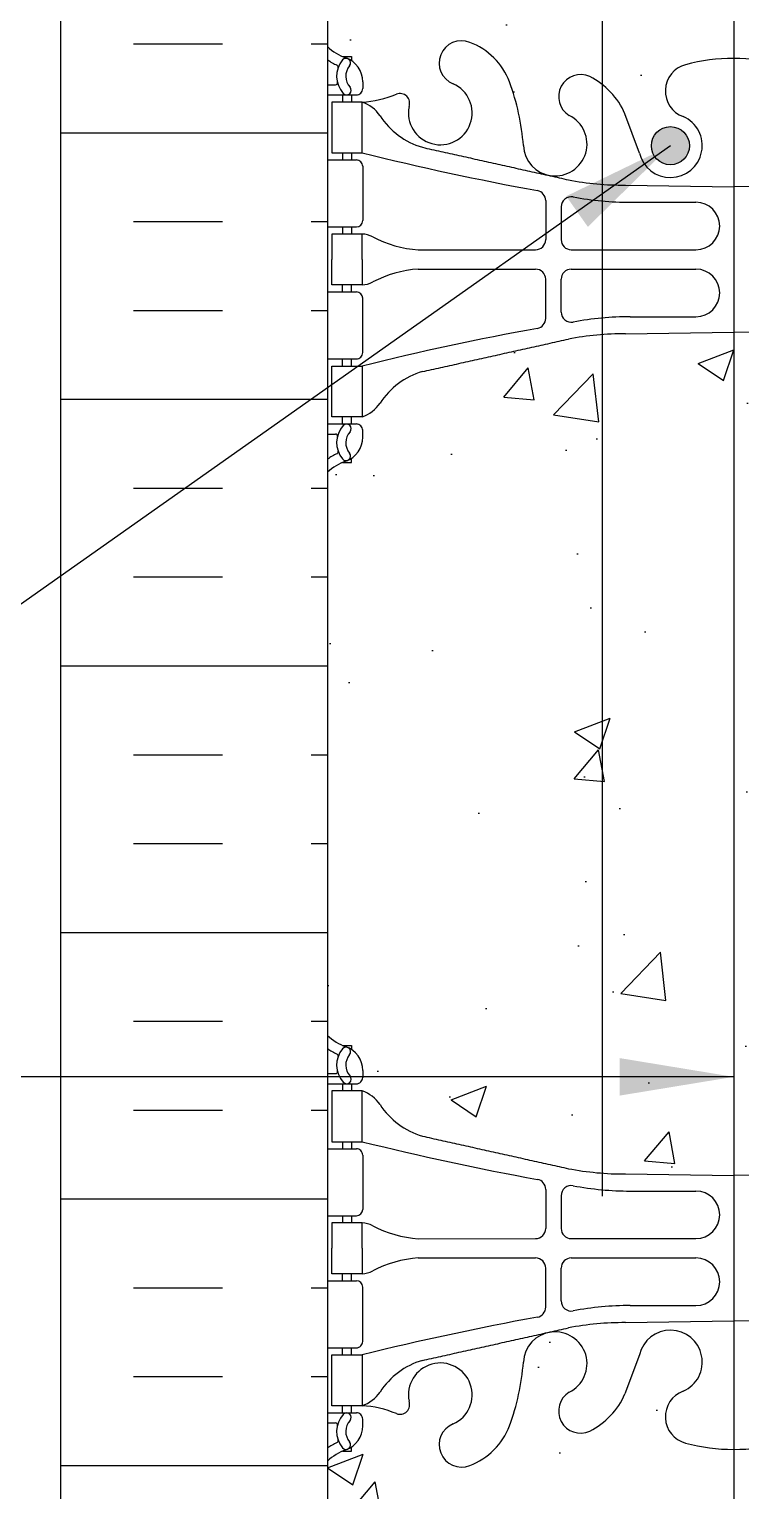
# Model space of a CAD drawing. Header units: inches. Extents: x 151.3 to 213.5, y 89.8 to 169.2.
# Drawn here: x 167.72 to 174.73, y 125.86 to 140.25 of the extents above; entities that cross this region are included whole.
import ezdxf

# ---------------------------------------------------------------- set-up
doc = ezdxf.new("R2010")
doc.units = ezdxf.units.IN
doc.header["$MEASUREMENT"] = 0
for name, color, linetype in [('HATCH', 12, 'Continuous'), ('line25', 2, 'Continuous'), ('LINE3', 3, 'Continuous'), ('LINE50', 5, 'Continuous'), ('TEXT', 4, 'Continuous'), ('Web_Edge', 9, 'Continuous')]:
    doc.layers.add(name, color=color, linetype=linetype)
doc.styles.add('DIM', font='romans.shx', dxfattribs={"width": 0.7})
doc.dimstyles.new('ext_12', dxfattribs={"dimscale": 12, "dimtxt": 0.09375, "dimasz": 0.09375, "dimexe": 0.09375, "dimexo": 0.0625, "dimgap": 0.0625, "dimtad": 1, "dimdec": 1, "dimzin": 3, "dimdsep": 46, "dimlunit": 4, "dimtxsty": 'DIM', "dimcen": 0.09, "dimdle": 0.09375, "dimclrt": 4, "dimadec": 0, "dimazin": 0, "dimtfac": 1, "dimtdec": 1, "dimtmove": 2, "dimatfit": 3, "dimfxl": 1, "dimfrac": 2, "dimtolj": 1, "dimtzin": 0, "dimarcsym": 0})

msp = doc.modelspace()

# ---------------------------------------------------------------- hatches: boundary and pattern name
at = {"layer": 'HATCH'}
h = msp.add_hatch(dxfattribs=at)
h.set_pattern_fill('AR-CONC', color=256, scale=0.5)
h.set_pattern_definition([(49.99999999999999, (0, 0), (3.586300913003767, -0.3137606749129755), [0.375, -4.125]), (355, (0, 0), (-0.693756668065, 3.760960668500059), [0.3, -3.3]), (100.45144446, (0.298858405, -0.02614672), (2.89254423363556, 3.447199954843147), [0.3187009599999999, -3.505710559999999]), (46.18420000000001, (0, 1), (5.336206653357862, -0.8275964039653827), [0.5625, -6.1875]), (96.63563549, (0.444683725, 0.931033465), (4.673309728371142, 4.870593003872752), [0.47805171, -5.258568799999999]), (351.1841639899999, (0, 1), (4.673309725273866, 4.870593001349951), [0.45, -4.950000005]), (21, (0.5, 0.75), (2.984535260592308, -2.013094453326694), [0.375, -4.125]), (326.0000000000001, (0.5, 0.75), (1.216576659607909, 3.625750225234265), [0.3, -3.3]), (71.45144474, (0.74871127, 0.58224213), (4.201111883649856, 1.612655764031769), [0.31870095, -3.50571056]), (37.50000000000001, (0, 0), (0.06079927658645334, 1.664469269156557), [0, -3.26, 0, -3.35, 0, -3.3125]), (7.499999999999999, (0, 0), (1.315347687210743, 1.972058559411801), [0, -1.91, 0, -3.185, 0, -1.2625]), (327.5, (-1.115, 0), (2.669112180862045, -0.1127743586718988), [0, -1.25, 0, -3.9, 0, -5.175]), (317.5, (-1.615, 0), (2.915930846711931, 0.5005249116615886), [0, -1.625, 0, -2.59, 0, -3.675])])
edge = h.paths.add_edge_path()
edge.add_arc((178.3109330061894, 117.5301099221582), 0.4999999999999922, 46.21088882983793, 66.42182151813506)
edge.add_line((178.5109330062187, 117.988367491641), (178.4209330062181, 117.9883674916341))
edge.add_line((178.4209330062181, 117.9883674916341), (178.4209330062154, 118.0300935515583))
edge.add_arc((178.5609330061993, 118.2372167033412), 0.2499999999999978, 180.0000000030875, 235.94420226187, ccw=False)
edge.add_line((178.3109330061993, 118.2372167033277), (178.3109330061957, 118.3047167033378))
edge.add_arc((178.3734330061957, 118.3047167033412), 0.06250000000000001, 90, 180.0000000030875, ccw=False)
edge.add_line((178.3734330061957, 118.3672167033412), (178.4209330061936, 118.3672167033412))
edge.add_line((178.4209330061936, 118.3672167033412), (178.420933006189, 118.4372167033412))
edge.add_line((178.420933006189, 118.4372167033412), (178.3159330062044, 118.4372167033412))
edge.add_arc((178.4383416573615, 118.7798205658615), 0.3638149041640824, 214.9775137480397, 250.3387412735883, ccw=False)
edge.add_arc((177.5152227620434, 118.1685905145269), 0.7434990637615017, 32.79191652788833, 73.81071145721666)
edge.add_spline(control_points=[(177.7225189063306, 118.8826067372962), (176.2850689063307, 119.2030667372963)], knot_values=[0, 0, 1, 1], degree=1, periodic=0)
edge.add_arc((175.728731058307, 116.2714619296788), 2.983926699701165, 79.25461642973988, 90.0994654644691)
edge.add_line((175.7235509646147, 119.2553841330579), (174.6569360030781, 119.2711366324866))
edge.add_line((174.6569360030781, 119.2711366324866), (173.5903210415415, 119.2553841330579))
edge.add_arc((173.5851409478491, 116.2714619296788), 2.983926699701165, 89.90053453553034, 100.7453835702602)
edge.add_spline(control_points=[(173.0288030998254, 119.2030667372963), (171.5913530998255, 118.8826067372962)], knot_values=[0, 0, 1, 1], degree=1, periodic=0)
edge.add_arc((171.7986492441128, 118.1685905145269), 0.7434990637615017, 106.1892885427834, 147.2080834720998)
edge.add_arc((170.8755303487947, 118.7798205658615), 0.3638149041640821, 289.6612587264116, 325.02248625198445, ccw=False)
edge.add_line((170.9979389999518, 118.4372167033412), (170.8929389999671, 118.4372167033412))
edge.add_line((170.8929389999671, 118.4372167033412), (170.8929389999626, 118.3672167033412))
edge.add_line((170.8929389999626, 118.3672167033412), (170.9404389999604, 118.3672167033412))
edge.add_arc((170.9404389999604, 118.3047167033412), 0.06250000000000001, -3.0876208256813698e-09, 90, ccw=False)
edge.add_line((171.0029389999604, 118.3047167033378), (171.0029389999568, 118.2372167033277))
edge.add_arc((170.7529389999568, 118.2372167033412), 0.2499999999999975, 304.05579773812997, 359.9999999969125, ccw=False)
edge.add_line((170.8929389999408, 118.0300935515583), (170.892938999938, 117.9883674916341))
edge.add_line((170.892938999938, 117.9883674916341), (170.8029389999375, 117.988367491641))
edge.add_arc((171.0029389999668, 117.5301099221582), 0.4999999999999922, 113.5781784818649, 133.7891111703061)
edge.add_line((170.6569360030776, 117.8910557991865), (170.6569360030776, 115.1177863871879))
edge.add_line((170.6569360030776, 115.1177863871879), (173.5944360030776, 115.1177863871879))
edge.add_line((173.5944360030776, 115.1177863871879), (174.5944360030776, 116.1177863871879))
edge.add_line((174.5944360030776, 116.1177863871879), (174.5944360030776, 114.1177863871879))
edge.add_line((174.5944360030776, 114.1177863871879), (175.5944360030776, 115.1177863871879))
edge.add_line((175.5944360030776, 115.1177863871879), (178.6569360030776, 115.1177863871879))
edge.add_line((178.6569360030776, 115.1177863871879), (178.6569360030776, 117.8910557991874))
h.paths.add_polyline_path([(178.6569360030776, 126.1521951668809, 0.08841615068611781), (178.5109330062187, 126.2495068593346), (178.4209330062181, 126.2495068593277), (178.4209330062154, 126.2912329192519, -0.2490694201798163), (178.3109330061993, 126.4983560710213), (178.3109330061957, 126.5658560710314, -0.4142135623889365), (178.3734330061957, 126.6283560710348), (178.4209330061936, 126.6283560710348), (178.420933006189, 126.6983560710348), (178.3159330062035, 126.6983560710348, 0.08534784463992887), (177.9864734836589, 126.6228374892967, -0.669601494110502), (177.8539710849087, 126.7431191859946, 2.087231407567185), (177.4200716549859, 126.5183019277465, -1), (177.2566430835818, 126.109778853675, -0.2134499129914485), (176.8644173228041, 126.4989793206591, -0.06992325913709184), (176.727550369471, 127.1427820203746, 1.702394472353343), (176.2777819080252, 126.8302377274527, -0.9407930192580956), (176.0742693713467, 126.446974507572, -0.1730747606228437), (175.7283610488103, 126.8136315470798), (175.5857232066305, 127.2004764028119, 1.612473537247896), (175.1541800421096, 126.8408882031078, -0.7348724129929053), (175.131076438515, 126.3298493564028, -0.06847526280339086), (174.6569360030784, 126.2677863871879, -0.06847526280412637), (174.1827955676368, 126.329849356404, -0.7348724129864798), (174.1596919640468, 126.8408882031079, 1.612473537247147), (173.7281487995257, 127.2004764028119), (173.5855109573458, 126.8136315470798, -0.1730747606229603), (173.2396026348091, 126.4469745075718, -0.9407930192580433), (173.0360900981311, 126.8302377274529, 1.702394472352414), (172.5863216366851, 127.1427820203746, -0.06992325913711712), (172.449454683352, 126.498979320659, -0.213449912991331), (172.0572289225745, 126.1097788536751, -1), (171.8938003511695, 126.5183019277462, 2.087231407570764), (171.4599009212475, 126.7431191859946, -0.6696014941104856), (171.3273985224972, 126.6228374892967, 0.08534784463991667), (170.9979389999527, 126.6983560710348), (170.8929389999671, 126.6983560710348), (170.8929389999626, 126.6283560710348), (170.9404389999604, 126.6283560710348, -0.4142135623889323), (171.0029389999604, 126.5658560710314), (171.0029389999568, 126.4983560710213, -0.2490694201798181), (170.8929389999408, 126.2912329192519), (170.892938999938, 126.2495068593277), (170.8029389999375, 126.2495068593346, 0.08841615068673743), (170.6569360030776, 126.1521951668801), (170.6569360030776, 124.1177863871879), (170.6569360030776, 122.0833776074957, 0.08841615068673818), (170.8029389999375, 121.9860659150412), (170.892938999938, 121.986065915048), (170.8929389999408, 121.9443398551239, -0.2490694201798191), (171.0029389999568, 121.7372167033544), (171.0029389999604, 121.6697167033443, -0.4142135623889407), (170.9404389999604, 121.607216703341), (170.8929389999626, 121.607216703341), (170.8929389999671, 121.537216703341), (170.9979389999527, 121.537216703341, 0.08534784463999291), (171.3273985224975, 121.6127352850792, -0.669601494109168), (171.4599009212475, 121.4924535883812, 2.087231407566401), (171.8938003511705, 121.7172708466292, -1), (172.0572289225744, 122.1257939207007, -0.2134499129914773), (172.4494546833521, 121.7365934537165, -0.06992325913708426), (172.5863216366851, 121.0927907540012, 1.702394472353168), (173.036090098131, 121.405335046923, -0.9407930192579419), (173.239602634809, 121.788598266804, -0.1730747606231348), (173.5855109573459, 121.4219412272956), (173.7281487995257, 121.0350963715638, 1.612473537247181), (174.1596919640468, 121.3946845712679, -0.7348724129864956), (174.1827955676368, 121.9057234179717, -0.06847526280408524), (174.6569360030781, 121.9677863871879, -0.0684752628040875), (175.1310764385194, 121.9057234179717, -0.7348724129865682), (175.1541800421093, 121.3946845712678, 1.612473537246918), (175.5857232066305, 121.0350963715638), (175.7283610488103, 121.421941227296, -0.1730747606230321), (176.0742693713472, 121.788598266804, -0.9407930192578077), (176.2777819080252, 121.405335046923, 1.702394472353815), (176.727550369471, 121.0927907540014, -0.06992325913705584), (176.864417322804, 121.7365934537165, -0.2134499129915187), (177.2566430835818, 122.1257939207008, -1), (177.4200716549855, 121.7172708466291, 2.087231407565695), (177.8539710849087, 121.4924535883812, -0.6696014941077427), (177.9864734836583, 121.6127352850793, 0.08534784464008582), (178.3159330062035, 121.537216703341), (178.420933006189, 121.537216703341), (178.4209330061936, 121.607216703341), (178.3734330061957, 121.607216703341, -0.4142135623889407), (178.3109330061957, 121.6697167033443), (178.3109330061993, 121.7372167033544, -0.2490694201798191), (178.4209330062154, 121.9443398551239), (178.4209330062181, 121.986065915048), (178.5109330062187, 121.9860659150412, 0.08841615068610294), (178.6569360030776, 122.0833776074948), (178.6569360030776, 124.1177863871879)])
edge = h.paths.add_edge_path()
edge.add_line((176.1534381640207, 131.417786387188), (178.6569360030776, 131.417786387188))
edge.add_line((178.6569360030776, 131.417786387188), (178.6569360030776, 135.8910557991874))
edge.add_arc((178.3109330061894, 135.5301099221583), 0.4999999999999975, 46.21088882983332, 66.42182151813506)
edge.add_line((178.5109330062187, 135.988367491641), (178.4209330062181, 135.9883674916342))
edge.add_line((178.4209330062181, 135.9883674916342), (178.4209330062154, 136.0300935515583))
edge.add_arc((178.5609330061993, 136.2372167033412), 0.2499999999999996, 196.1242496265587, 235.94420226187, ccw=False)
edge.add_line((178.320767581546, 136.1677863871884), (176.1896624081104, 136.1677863871884))
edge.add_arc((176.1643226936471, 136.3836810070484), 0.2173766041081174, 262.6994118820781, 276.6942213696263, ccw=False)
edge.add_arc((176.1534381640207, 136.6677863871884), 0.5, 180.0000000000163, 268.0815442382645, ccw=False)
edge.add_line((175.6534381640207, 136.6677863871882), (175.6534381640205, 137.2564196068617))
edge.add_line((175.6534381640205, 137.2564196068617), (174.656936003078, 137.2711366324866))
edge.add_line((174.656936003078, 137.2711366324866), (173.5903210415413, 137.255384133058))
edge.add_arc((173.5851409478492, 134.2714619296789), 2.98392669970113, 89.90053453553416, 100.7453835702703)
edge.add_spline(control_points=[(173.0288030998254, 137.2030667372963), (171.5913530998255, 136.8826067372963)], knot_values=[0, 0, 1, 1], degree=1, periodic=0)
edge.add_arc((171.7986492441128, 136.168590514527), 0.7434990637615019, 106.1892885427785, 147.2080834721372)
edge.add_arc((170.8755303487947, 136.7798205658615), 0.3638149041640938, 289.6612587264258, 325.02248625191, ccw=False)
edge.add_line((170.9979389999518, 136.4372167033412), (170.8929389999671, 136.4372167033412))
edge.add_line((170.8929389999671, 136.4372167033412), (170.8929389999626, 136.3672167033412))
edge.add_line((170.8929389999626, 136.3672167033412), (170.9404389999604, 136.3672167033412))
edge.add_arc((170.9404389999604, 136.3047167033412), 0.06250000000000001, -3.074489995924523e-09, 90, ccw=False)
edge.add_line((171.0029389999604, 136.3047167033379), (171.0029389999568, 136.2372167033278))
edge.add_arc((170.7529389999568, 136.2372167033412), 0.2499999999999885, 304.05579773812997, 359.9999999969125, ccw=False)
edge.add_line((170.8929389999408, 136.0300935515583), (170.892938999938, 135.9883674916342))
edge.add_line((170.892938999938, 135.9883674916342), (170.8029389999375, 135.988367491641))
edge.add_arc((171.0029389999668, 135.5301099221583), 0.4999999999999971, 113.5781784818679, 133.7891111703096)
edge.add_line((170.6569360030776, 135.8910557991865), (170.6569360030776, 130.3445169751893))
edge.add_arc((171.0029389999668, 130.7054628522175), 0.4999999999999974, 226.2108888296905, 246.4218215181321)
edge.add_line((170.8029389999375, 130.2472052827347), (170.892938999938, 130.2472052827416))
edge.add_line((170.892938999938, 130.2472052827416), (170.8929389999408, 130.2054792228175))
edge.add_arc((170.7529389999568, 129.9983560710346), 0.2499999999999884, 3.087507138843648e-09, 55.944202261869975, ccw=False)
edge.add_line((171.0029389999568, 129.998356071048), (171.0029389999604, 129.9308560710379))
edge.add_arc((170.9404389999604, 129.9308560710346), 0.06250000000000001, -90, 3.074489995924523e-09, ccw=False)
edge.add_line((170.9404389999604, 129.8683560710346), (170.8929389999626, 129.8683560710346))
edge.add_line((170.8929389999626, 129.8683560710346), (170.8929389999671, 129.7983560710346))
edge.add_line((170.8929389999671, 129.7983560710346), (170.9979389999518, 129.7983560710346))
edge.add_arc((170.8755303487947, 129.4557522085143), 0.3638149041640938, 34.977513748047784, 70.33874127358001, ccw=False)
edge.add_arc((171.7986492441128, 130.0669822598488), 0.7434990637615022, 212.7919165278841, 253.8107114572166)
edge.add_spline(control_points=[(171.5913530998255, 129.3529660370795), (173.0288030998254, 129.0325060370795)], knot_values=[0, 0, 1, 1], degree=1, periodic=0)
edge.add_arc((173.5851409478492, 131.9641108446969), 2.983926699701136, 259.2546164297309, 270.0994654644686)
edge.add_line((173.5903210415415, 128.9801886413178), (174.656936003078, 128.9644361418891))
edge.add_line((174.656936003078, 128.9644361418891), (175.7235509646147, 128.9801886413178))
edge.add_arc((175.7287310583069, 131.9641108446969), 2.983926699701136, 269.9005345355325, 280.7453835702703)
edge.add_spline(control_points=[(176.2850689063307, 129.0325060370795), (177.7225189063306, 129.3529660370795)], knot_values=[0, 0, 1, 1], degree=1, periodic=0)
edge.add_arc((177.5152227620434, 130.0669822598488), 0.7434990637615019, 286.1892885427806, 327.2080834720988)
edge.add_arc((178.4383416573615, 129.4557522085143), 0.3638149041640938, 109.66125872642581, 145.0224862519907, ccw=False)
edge.add_line((178.3159330062043, 129.7983560710346), (178.420933006189, 129.7983560710346))
edge.add_line((178.420933006189, 129.7983560710346), (178.4209330061936, 129.8683560710346))
edge.add_line((178.4209330061936, 129.8683560710346), (178.3734330061957, 129.8683560710346))
edge.add_arc((178.3734330061957, 129.9308560710346), 0.06250000000000001, 179.9999999969255, 270, ccw=False)
edge.add_line((178.3109330061957, 129.9308560710379), (178.3109330061993, 129.998356071048))
edge.add_arc((178.5609330061993, 129.9983560710346), 0.2499999999999884, 124.05579773813, 179.9999999969125, ccw=False)
edge.add_line((178.4209330062154, 130.2054792228175), (178.4209330062181, 130.2472052827416))
edge.add_line((178.4209330062181, 130.2472052827416), (178.5109330062187, 130.2472052827347))
edge.add_arc((178.3109330061894, 130.7054628522175), 0.4999999999999979, 293.578178481865, 313.7891111701667)
edge.add_line((178.6569360030776, 130.3445169751884), (178.6569360030776, 130.9177863871881))
edge.add_line((178.6569360030776, 130.9177863871881), (176.2534381640207, 130.9177863871881))
edge.add_arc((176.2534381640207, 130.8177863871881), 0.09999999999996588, 90, 180)
edge.add_line((176.1534381640207, 130.8177863871881), (176.1534381640207, 129.4177863871879))
edge.add_line((176.1534381640207, 129.4177863871879), (175.6534381640202, 129.417786387188))
edge.add_line((175.6534381640202, 129.417786387188), (175.6534381640207, 130.9177863871882))
edge.add_arc((176.1534381640207, 130.917786387188), 0.5, 90, 179.9999999999837, ccw=False)
edge = h.paths.add_edge_path(flags=17)
edge.add_spline(control_points=[(177.7225189063306, 136.8826067372963), (176.2850689063307, 137.2030667372963)], knot_values=[0, 0, 1, 1], degree=1, periodic=0)
edge.add_arc((175.7287310583066, 134.2714619296789), 2.983926699701153, 79.2546164297231, 81.81721070638191)
edge.add_line((176.1534381640207, 137.2250093600659), (176.1534381640207, 136.7677863871883))
edge.add_arc((176.2534381640207, 136.7677863871883), 0.09999999999996588, 180, 270)
edge.add_line((176.2534381640207, 136.6677863871883), (178.066216717121, 136.6677863871883))
edge.add_arc((177.5152227620434, 136.168590514527), 0.7434990637615098, 42.17631201367583, 73.81071145721666)
h.paths.add_polyline_path([(178.6569360030776, 144.1521951668809, 0.08841615068610455), (178.5109330062187, 144.2495068593346), (178.4209330062181, 144.2495068593277), (178.4209330062154, 144.2912329192519, -0.2490694201798088), (178.3109330061993, 144.4983560710213), (178.3109330061957, 144.5658560710314, -0.4142135623889365), (178.3734330061957, 144.6283560710348), (178.4209330061936, 144.6283560710348), (178.420933006189, 144.6983560710348), (178.3159330062037, 144.6983560710348, 0.08534784464007228), (177.9864734836586, 144.6228374892966, -0.6696014941261138), (177.8539710849093, 144.7431191859979, 2.087231407560703), (177.4200716549875, 144.5183019277459, -1), (177.2566430835767, 144.1097788536769, -0.213449912987545), (176.8644173228057, 144.4989793206547, -0.06992325913756779), (176.727550369471, 145.1427820203744, 1.702394472356908), (176.2777819080262, 144.8302377274521, -0.9407930192609693), (176.0742693713386, 144.4469745075762, -0.1730747606197013), (175.7283610488103, 144.8136315470798), (175.5857232066305, 145.2004764028119, 1.612473537246364), (175.1541800421091, 144.840888203108, -0.7348724129787217), (175.1310764385247, 144.3298493564055, -0.06847526280489134), (174.656936003078, 144.2677863871879, -0.06847526280403146), (174.182795567637, 144.3298493564039, -0.7348724129839305), (174.1596919640452, 144.8408882031072, 1.612473537252146), (173.7281487995257, 145.2004764028119), (173.5855109573458, 144.8136315470798, -0.1730747606226867), (173.2396026348098, 144.4469745075722, -0.9407930192602333), (173.0360900981308, 144.8302377274527, 1.702394472356193), (172.5863216366851, 145.1427820203739, -0.06992325913706117), (172.4494546833519, 144.4989793206587, -0.2134499129916396), (172.0572289225735, 144.1097788536747, -1), (171.893800351174, 144.5183019277481, 2.087231407551762), (171.4599009212476, 144.7431191859943, -0.6696014941216595), (171.3273985224944, 144.6228374892979, 0.08534784463921538), (170.9979389999524, 144.6983560710348), (170.8929389999671, 144.6983560710348), (170.8929389999626, 144.6283560710348), (170.9404389999604, 144.6283560710348, -0.4142135623889448), (171.0029389999604, 144.5658560710314), (171.0029389999568, 144.4983560710213, -0.2490694201798201), (170.8929389999408, 144.2912329192519), (170.892938999938, 144.2495068593277), (170.8029389999375, 144.2495068593346, 0.08841615068673675), (170.6569360030776, 144.1521951668801), (170.6569360030776, 142.4019859608229), (170.9824168426135, 142.5269263492139), (170.8806859119642, 142.223739544503), (170.6569360030776, 142.3746607636896), (170.6569360030776, 142.1177863871879), (170.6569360030776, 140.0833776074957, 0.08841615068673454), (170.8029389999375, 139.9860659150412), (170.892938999938, 139.9860659150481), (170.8929389999408, 139.9443398551239, -0.2490694201798201), (171.0029389999568, 139.7372167033545), (171.0029389999604, 139.6697167033444, -0.4142135623889365), (170.9404389999604, 139.607216703341), (170.8929389999626, 139.607216703341), (170.8929389999671, 139.537216703341), (170.9979389999524, 139.537216703341, 0.0853478446401931), (171.327398522498, 139.6127352850795, -0.6696014941098503), (171.4599009212474, 139.4924535883807, 2.087231407573651), (171.8938003511685, 139.71727084663, -1), (172.0572289225644, 140.1257939207045, -0.2134499129956486), (172.4494546833521, 139.7365934537164, -0.06992325913708992), (172.5863216366852, 139.092790754001, 1.702394472352074), (173.0360900981311, 139.4053350469229, -0.9407930192583134), (173.239602634809, 139.788598266804, -0.1730747606230038), (173.5855109573458, 139.421941227296), (173.7281487995257, 139.0350963715639, 1.612473537249868), (174.159691964046, 139.3946845712682, -0.7348724129978943), (174.182795567645, 139.905723417974, -0.06847526280275856), (174.6569360030773, 139.9677863871879, -0.06847526280421389), (175.1310764385195, 139.9057234179717, -0.7348724129874531), (175.1541800421087, 139.3946845712676, 1.612473537245332), (175.5857232066305, 139.0350963715639), (175.7283610488103, 139.421941227296, -0.1730747606233409), (176.0742693713481, 139.7885982668044, -0.9407930192558848), (176.2777819080253, 139.4053350469231, 1.702394472358552), (176.7275503694711, 139.0927907540028, -0.0699232591369071), (176.864417322804, 139.7365934537165, -0.2134499129904436), (177.2566430835792, 140.1257939206997, -1), (177.4200716549823, 139.7172708466277, 2.087231407551196), (177.8539710849086, 139.4924535883814, -0.6696014941208445), (177.9864734836614, 139.612735285078, 0.0853478446393079), (178.3159330062037, 139.537216703341), (178.420933006189, 139.537216703341), (178.4209330061936, 139.607216703341), (178.3734330061957, 139.607216703341, -0.4142135623889448), (178.3109330061957, 139.6697167033444), (178.3109330061993, 139.7372167033545, -0.2490694201798201), (178.4209330062154, 139.9443398551239), (178.4209330062181, 139.9860659150481), (178.5109330062187, 139.9860659150412, 0.08841615068612314), (178.6569360030776, 140.0833776074949), (178.6569360030776, 141.0427863871881)])
h = msp.add_hatch(dxfattribs=at)
h.set_pattern_fill('INSUL', color=256, scale=7, style=0)
h.set_pattern_definition([(0, (-2755.504645708407, -272.891727675524), (0, 2.625), []), (0, (-2755.504645708407, -272.0167276755238), (0, 2.625), [0.875, -0.875]), (0, (-2755.504645708407, -271.141727675524), (0, 2.625), [0.875, -0.875])])
h.paths.add_polyline_path([(168.0319360030776, 124.1177863871879), (168.4694360030776, 124.1177863871879), (168.4694360030776, 124.6177863871879), (169.9694360030776, 124.6177863871879), (169.9694360030776, 124.1177863871879), (170.6569360030776, 124.1177863871879), (170.6569360030776, 142.1177863871879), (169.9694360030776, 142.1177863871879), (169.9694360030776, 142.6177863871879), (168.4694360030776, 142.6177863871879), (168.4694360030776, 142.1177863871879), (168.0319360030776, 142.1177863871879)])
at = {"layer": 'LINE3'}
msp.add_hatch(color=256, dxfattribs=at).paths.add_polyline_path([(173.8456259724567, 139.107834503165, 1), (174.2206259724567, 139.107834503165, 1)])

# ---------------------------------------------------------------- linework, layer by layer
at = {"layer": 'line25'}
msp.add_line((170.6569360030776, 142.1177863871879), (170.6569360030776, 124.1177863871879), dxfattribs=at)
at = {"layer": 'LINE3'}
for p, q in [((173.360282729249, 149.1826614441892), (173.360282729249, 128.7621135829035)), ((174.6569360030669, 147.3559606104205), (174.6569360030669, 135.9177863871885)), ((174.6569360030669, 135.9177863871885), (174.6569360030669, 129.9177863871883)), ((174.6569360030669, 129.9177863871883), (174.6569360030669, 114.1802863871772))]:
    msp.add_line(p, q, dxfattribs=at)
msp.add_circle((174.0331259724567, 139.107834503165), 0.1875, dxfattribs=at)
at = {"layer": 'LINE50'}
msp.add_line((168.0319360030776, 124.1177863871879), (168.0319360030776, 142.1177863871879), dxfattribs=at)
at = {"layer": 'Web_Edge'}
for p, q in [((170.8029389999374, 139.9860659150412), (170.892938999938, 139.9860659150481)), ((170.892938999938, 139.9860659150481), (170.8929389999408, 139.9443398551239)), ((170.6569360030776, 139.707216703341), (170.7348145363462, 139.7072167033411)), ((171.0029389999568, 139.73721670336), (171.0029389999604, 139.6697167033439)), ((170.6569360030776, 139.6072167033411), (170.9404389999604, 139.607216703341)), ((170.8029389999374, 139.607216703341), (170.8029389999374, 139.537216703341)), ((170.8929389999626, 139.607216703341), (170.8929389999671, 139.537216703341)), ((173.7281487995251, 139.0350963715653), (173.5855109573459, 139.4219412272959)), ((170.6569360030776, 138.967216703341), (170.9404389999604, 138.9672167033411)), ((170.8029389999374, 139.037216703341), (170.8029389999374, 138.9672167033411)), ((170.8929390000008, 139.037216703341), (170.8929390000053, 138.9672167033411)), ((171.0029389999604, 138.9047167033411), (171.0029389999604, 138.3697167033411)), ((173.5903210415431, 138.7190492736243), (174.6569430998252, 138.703296669386)), ((175.723550964613, 138.7190492736243), (174.6569289063309, 138.703296669386)), ((172.8049930998255, 138.5672913834374), (172.8049930998245, 138.1825275666204)), ((172.9574930998251, 138.5052358396208), (172.9574930998251, 138.1825275895014)), ((173.6376555293146, 138.5511649862829), (174.2845368500871, 138.5511649862829)), ((170.6569360030776, 138.3072167033411), (170.9404389999604, 138.3072167033411)), ((170.802938999937, 138.3072167033412), (170.802938999937, 138.2372167033412)), ((170.8929390000481, 138.3072167033411), (170.8929390000526, 138.2372167033412)), ((171.5506630998252, 138.0817466693859), (172.7050607472197, 138.0825275895014)), ((173.0574930998251, 138.0825275895014), (174.2845368500871, 138.0825275895014)), ((171.5506630998252, 137.8926867372963), (172.7050607472197, 137.8919058171809)), ((172.8049930998255, 137.4071420232448), (172.8049930998245, 137.7919058400619)), ((172.9574930998251, 137.4691975670614), (172.9574930998251, 137.7919058171808)), ((173.0574930998251, 137.8919058171808), (174.2845368500871, 137.8919058171809)), ((170.6569360030776, 137.6672167033412), (170.9404389999604, 137.6672167033411)), ((170.802938999937, 137.6672167033411), (170.802938999937, 137.7372167033411)), ((170.8929390000481, 137.6672167033411), (170.8929390000526, 137.7372167033411)), ((171.0029389999604, 137.0697167033411), (171.0029389999604, 137.6047167033411)), ((173.6376555293146, 137.4232684203993), (174.2845368500871, 137.4232684203993)), ((173.5903210415431, 137.255384133058), (174.6569430998252, 137.2711367372963)), ((175.6534381640205, 137.2564196068617), (174.6569289063309, 137.2711367372963)), ((170.6569360030776, 137.0072167033412), (170.9404389999604, 137.0072167033411)), ((170.8029389999374, 136.9372167033412), (170.8029389999374, 137.0072167033412)), ((170.8929390000008, 136.9372167033412), (170.8929390000053, 137.0072167033411)), ((170.6569360030776, 136.3672167033412), (170.9404389999604, 136.3672167033412)), ((170.8029389999374, 136.3672167033413), (170.8029389999374, 136.4372167033412)), ((170.8929389999626, 136.3672167033413), (170.8929389999671, 136.4372167033412)), ((170.6569360030776, 136.2672167033413), (170.7348145363462, 136.2672167033411)), ((171.0029389999568, 136.2372167033222), (171.0029389999604, 136.3047167033384)), ((170.892938999938, 135.9883674916342), (170.8929389999408, 136.0300935515583)), ((170.8029389999374, 135.988367491641), (170.892938999938, 135.9883674916342)), ((170.8029389999374, 130.2472052827347), (170.892938999938, 130.2472052827416)), ((170.892938999938, 130.2472052827416), (170.8929389999408, 130.2054792228175)), ((171.0029389999568, 129.9983560710536), (171.0029389999604, 129.9308560710374)), ((170.6569360030776, 129.9683560710345), (170.7348145363462, 129.9683560710346)), ((170.6569360030776, 129.8683560710346), (170.9404389999604, 129.8683560710346)), ((170.8029389999374, 129.8683560710345), (170.8029389999374, 129.7983560710346)), ((170.8929389999626, 129.8683560710345), (170.8929389999671, 129.7983560710346)), ((170.8029389999374, 129.2983560710346), (170.8029389999374, 129.2283560710346)), ((170.8929390000008, 129.2983560710346), (170.8929390000053, 129.2283560710347)), ((170.6569360030776, 129.2283560710346), (170.9404389999604, 129.2283560710347)), ((171.0029389999604, 129.1658560710347), (171.0029389999604, 128.6308560710347)), ((173.5903210415431, 128.9801886413178), (174.6569430998252, 128.9644360370795)), ((175.723550964613, 128.9801886413178), (174.6569289063309, 128.9644360370795)), ((172.8049930998255, 128.828430751131), (172.8049930998245, 128.4436669343139)), ((172.9574930998251, 128.7663752073144), (172.9574930998251, 128.443666957195)), ((173.6376555293146, 128.8123043539765), (174.2845368500871, 128.8123043539765)), ((170.6569360030776, 128.5683560710346), (170.9404389999604, 128.5683560710347)), ((170.802938999937, 128.5683560710347), (170.802938999937, 128.4983560710347)), ((170.8929390000481, 128.5683560710347), (170.8929390000526, 128.4983560710347)), ((171.5506630998252, 128.3428860370794), (172.7050607472197, 128.3436669571949)), ((173.0574930998251, 128.343666957195), (174.2845368500871, 128.3436669571949)), ((171.5506630998252, 128.1538261049899), (172.7050607472197, 128.1530451848744)), ((173.0574930998251, 128.1530451848744), (174.2845368500871, 128.1530451848744)), ((170.802938999937, 127.9283560710346), (170.802938999937, 127.9983560710346)), ((170.8929390000481, 127.9283560710347), (170.8929390000526, 127.9983560710346)), ((172.8049930998255, 127.6682813909384), (172.8049930998245, 128.0530452077554)), ((172.9574930998251, 127.730336934755), (172.9574930998251, 128.0530451848743)), ((170.6569360030776, 127.9283560710347), (170.9404389999604, 127.9283560710347)), ((171.0029389999604, 127.3308560710346), (171.0029389999604, 127.8658560710347)), ((173.6376555293146, 127.6844077880929), (174.2845368500871, 127.6844077880929)), ((173.5903210415431, 127.5165235007515), (174.6569430998252, 127.5322761049898)), ((175.723550964613, 127.5165235007515), (174.6569289063309, 127.5322761049898)), ((170.6569360030776, 127.2683560710348), (170.9404389999604, 127.2683560710346)), ((170.8029389999374, 127.1983560710348), (170.8029389999374, 127.2683560710347)), ((170.8929390000008, 127.1983560710348), (170.8929390000053, 127.2683560710346)), ((173.7281487995251, 127.2004764028105), (173.5855109573459, 126.8136315470799)), ((170.8029389999374, 126.6283560710348), (170.8029389999374, 126.6983560710348)), ((170.8929389999626, 126.6283560710348), (170.8929389999671, 126.6983560710348)), ((170.6569360030776, 126.6283560710347), (170.9404389999604, 126.6283560710348)), ((171.0029389999568, 126.4983560710157), (171.0029389999604, 126.5658560710319)), ((170.6569360030776, 126.5283560710348), (170.7348145363462, 126.5283560710347)), ((170.8029389999374, 126.2495068593346), (170.892938999938, 126.2495068593277)), ((170.892938999938, 126.2495068593277), (170.8929389999408, 126.2912329192519))]:
    msp.add_line(p, q, dxfattribs=at)
for points in [[(170.6979389999524, 139.037216703341), (170.9979389999526, 139.037216703341), (170.9979389999526, 139.537216703341), (170.6979389999524, 139.537216703341)], [(170.6979389999524, 136.9372167033412), (170.9979389999526, 136.9372167033412), (170.9979389999526, 136.4372167033412), (170.6979389999524, 136.4372167033412)], [(170.6979389999524, 129.2983560710346), (170.9979389999526, 129.2983560710346), (170.9979389999526, 129.7983560710346), (170.6979389999524, 129.7983560710346)], [(170.6979389999524, 127.1983560710348), (170.9979389999526, 127.1983560710348), (170.9979389999526, 126.6983560710348), (170.6979389999524, 126.6983560710348)]]:
    msp.add_lwpolyline(points, close=True, dxfattribs=at)
for points in [[(170.9979390000376, 137.9872167033412), (170.9979390000376, 138.2372167033412), (170.6979390000375, 138.2372167033412), (170.6979390000375, 137.9872167033412)], [(170.9979390000376, 137.9872167033411), (170.9979390000376, 137.7372167033411), (170.6979390000375, 137.7372167033411), (170.6979390000375, 137.9872167033411)], [(170.9979390000376, 128.2483560710347), (170.9979390000376, 128.4983560710347), (170.6979390000375, 128.4983560710347), (170.6979390000375, 128.2483560710347)], [(170.9979390000376, 128.2483560710346), (170.9979390000376, 127.9983560710346), (170.6979390000375, 127.9983560710346), (170.6979390000375, 128.2483560710346)]]:
    msp.add_lwpolyline(points, dxfattribs=at)
for centre, radius, start, end in [((171.0029389999668, 140.444323484524), 0.5, 226.210888829619, 250.5287793646984), ((171.9755146368562, 139.9215323836715), 0.22, 68.19625201055833, 248.1962520105583), ((171.8182653115919, 139.4927353031606), 0.6766585701930063, 21.12389215302213, 69.31974716749635), ((171.0029389999668, 140.444323484524), 0.6, 234.7832160478548, 245.0747707145258), ((170.9966464084119, 139.7917761096741), 0.25, 140.1145119962656, 222.4608678427917), ((170.8388800373569, 139.922672803013), 0.04500919725254051, 321.4480006460004, 139.1878992020102), ((170.7529389999568, 139.737216703341), 0.25, 4.360973023723161e-09, 70.52877936469841), ((174.6453923551449, 138.2138069458003), 1.754017427683611, 89.62291875159407, 105.2918337453971), ((174.6684796510113, 138.2138069458003), 1.754017427683611, 74.70816625460292, 90.37708124840593), ((170.7408567894077, 139.881305875813), 0.02103171283708721, 343.4640040446167, 63.99572765969248), ((170.9966464084119, 139.7917761096741), 0.16, 140.0000771989565, 222.4608678427537), ((173.149549312509, 139.5907523996339), 0.2173766041081271, 65.52643918041878, 238.5370110159669), ((172.8987992249836, 139.1205851495687), 0.7499256556133269, 23.69375288972376, 62.97047426079738), ((174.2512095939547, 139.646588811928), 0.2680134754942133, 104.7891923591787, 250.0337521459179), ((170.7350185321698, 139.7267991625474), 0.01958352171754351, 269.4031558122728, 15.49009993730705), ((170.8454099989408, 139.6533833770241), 0.04500000000006049, 222.46086784302, 42.46086784271334), ((170.9404389999604, 139.669716703341), 0.0625, 270, 2.605510395054913e-09), ((171.7672343595532, 139.4304207785383), 0.3135313569610182, 168.5886214204462, 66.19163366381255), ((170.2273235201619, 138.9277376319249), 2.364765241385946, 4.389472792842167, 20.00150772147286), ((170.9430718707613, 140.532995663268), 0.9972893957618358, 273.1537916446707, 293.1467017239311), ((170.8755303487947, 139.1946128408208), 0.3638149041640656, 34.97751374817577, 70.33874127345712), ((171.3688769821515, 139.5253047698337), 0.0967706443678472, 340.1551293302834, 110.4330670055228), ((171.7986492441128, 139.8058428921553), 0.7434990637615071, 212.7919165278157, 253.8107114574975), ((172.8983265381312, 139.1236914541785), 0.3135313569610182, 182.7357104109889, 63.9348258779536), ((174.0331259724567, 139.107834503165), 0.3135313569610182, 193.4146339816161, 66.19163366381255), ((170.9404389999604, 138.9047167033411), 0.0625, 0, 90.00000000002606), ((177.8065426464346, 166.4575866930551), 28.25303123538609, 256.0552188302863, 259.6343408131775), ((173.5851409478492, 141.7029714770033), 2.983926699701089, 259.2546164297385, 270.0994654645017), ((172.7049930998251, 138.5672913834377), 0.1, 359.9999999998371, 79.63434081307176), ((173.0574930998251, 138.5052358396208), 0.1, 79.25461642981799, 180), ((173.6324754356206, 141.535087189662), 2.983926699701089, 259.2546164297385, 270.0994654645017), ((174.2845368500871, 138.3168462878921), 0.2343186983907799, 270, 90), ((170.9404389999604, 138.3697167033411), 0.0625, 270.000000000026, 0), ((170.9938162449508, 138.0185330439517), 0.218722518258797, 60.49374658855962, 88.91995365505842), ((171.6355349857163, 139.2383798763836), 1.159742907951804, 242.5843952407376, 265.8032493073773), ((172.7049930998246, 138.1825275666205), 0.1, 270.0387591052462, 359.9999999999251), ((173.0574930998251, 138.1825275895014), 0.1, 180, 270), ((170.9938162449508, 137.9559003627305), 0.218722518258797, 271.0800463449416, 299.5062534114404), ((171.6355349857163, 136.7360535302986), 1.159742907951804, 94.19675069262267, 117.4156047592624), ((172.7049930998246, 137.7919058400618), 0.1, 7.490842385782874e-11, 89.96124089475377), ((173.0574930998251, 137.7919058171808), 0.1, 90, 180), ((174.2845368500871, 137.6575871187901), 0.2343186983907799, 270, 90), ((170.9404389999604, 137.6047167033411), 0.0625, 0, 89.99999999997395), ((172.7049930998251, 137.4071420232445), 0.1, 280.3656591869283, 1.628443996909321e-10), ((173.0574930998251, 137.4691975670614), 0.1, 180, 280.7453835701821), ((173.6324754356206, 134.4393462170203), 2.983926699701089, 89.90053453549825, 100.7453835702615), ((177.8065426464346, 109.5168467136271), 28.25303123538609, 100.3656591868225, 103.9447811697137), ((173.5851409478492, 134.2714619296789), 2.983926699701089, 89.90053453549825, 100.7453835702615), ((170.9404389999604, 137.0697167033411), 0.0625, 269.9999999999739, 0), ((171.7986492441128, 136.168590514527), 0.7434990637615071, 106.1892885425024, 147.2080834721843), ((170.8755303487947, 136.7798205658615), 0.3638149041640656, 289.6612587265429, 325.0224862518243), ((170.9966464084119, 136.1826572970081), 0.25, 137.5391321572083, 219.8854880037344), ((170.8454099989408, 136.3210500296581), 0.04500000000006049, 317.5391321572866, 137.53913215698), ((170.9404389999604, 136.3047167033412), 0.0625, 359.9999999973945, 90), ((170.7350185321698, 136.2476342441349), 0.01958352171754351, 344.509900062693, 90.59684418772727), ((170.7529389999568, 136.2372167033412), 0.25, 289.4712206353016, 359.999999995639), ((170.9966464084119, 136.1826572970081), 0.16, 137.5391321572463, 219.9999228010435), ((171.0029389999668, 135.5301099221583), 0.6, 114.9252292854742, 125.2167839521452), ((170.7408567894077, 136.0931275308692), 0.02103171283708721, 296.0042723403076, 16.53599595538329), ((170.8388800373569, 136.0517606036693), 0.04500919725254051, 220.8121007979898, 38.5519993539996), ((171.0029389999668, 135.5301099221583), 0.5, 109.4712206353016, 133.7891111703809), ((171.0029389999668, 130.7054628522175), 0.5, 226.210888829619, 250.5287793646984), ((171.0029389999668, 130.7054628522175), 0.6, 234.7832160478548, 245.0747707145258), ((170.9966464084119, 130.0529154773677), 0.25, 140.1145119962656, 222.4608678427917), ((170.7408567894077, 130.1424452435066), 0.02103171283708721, 343.4640040446167, 63.99572765969248), ((170.8388800373569, 130.1838121707065), 0.04500919725254051, 321.4480006460004, 139.1878992020102), ((170.7529389999568, 129.9983560710346), 0.25, 4.360973023723161e-09, 70.52877936469841), ((170.9966464084119, 130.0529154773677), 0.16, 140.0000771989565, 222.4608678427537), ((170.7350185321698, 129.9879385302409), 0.01958352171754351, 269.4031558122728, 15.49009993730705), ((170.8454099989408, 129.9145227447177), 0.04500000000006049, 222.46086784302, 42.46086784271334), ((170.9404389999604, 129.9308560710346), 0.0625, 270, 2.605510395054913e-09), ((170.8755303487947, 129.4557522085143), 0.3638149041640656, 34.97751374817577, 70.33874127345712), ((171.7986492441128, 130.0669822598488), 0.7434990637615071, 212.7919165278157, 253.8107114574975), ((177.8065426464346, 156.7187260607487), 28.25303123538609, 256.0552188302863, 259.6343408131775), ((170.9404389999604, 129.1658560710347), 0.0625, 0, 90.00000000002606), ((173.5851409478492, 131.9641108446968), 2.983926699701089, 259.2546164297385, 270.0994654645017), ((172.7049930998251, 128.8284307511312), 0.1, 359.9999999998371, 79.63434081307176), ((173.0574930998251, 128.7663752073144), 0.1, 79.25461642981799, 180), ((173.6324754356206, 131.7962265573555), 2.983926699701089, 259.2546164297385, 270.0994654645017), ((174.2845368500871, 128.5779856555857), 0.2343186983907799, 270, 90), ((170.9404389999604, 128.6308560710347), 0.0625, 270.000000000026, 0), ((170.9938162449508, 128.2796724116453), 0.218722518258797, 60.49374658855962, 88.91995365505842), ((171.6355349857163, 129.4995192440771), 1.159742907951804, 242.5843952407376, 265.8032493073773), ((172.7049930998246, 128.443666934314), 0.1, 270.0387591052462, 359.9999999999251), ((173.0574930998251, 128.443666957195), 0.1, 180, 270), ((171.6355349857163, 126.9971928979922), 1.159742907951804, 94.19675069262267, 117.4156047592624), ((172.7049930998246, 128.0530452077553), 0.1, 7.490842385782874e-11, 89.96124089475377), ((173.0574930998251, 128.0530451848743), 0.1, 90, 180), ((174.2845368500871, 127.9187264864836), 0.2343186983907799, 270, 90), ((170.9938162449508, 128.2170397304241), 0.218722518258797, 271.0800463449416, 299.5062534114404), ((170.9404389999604, 127.8658560710347), 0.0625, 0, 89.99999999997395), ((173.0574930998251, 127.730336934755), 0.1, 180, 280.7453835701821), ((173.6324754356206, 124.7004855847138), 2.983926699701089, 89.90053453549825, 100.7453835702615), ((177.8065426464346, 99.77798608132065), 28.25303123538609, 100.3656591868225, 103.9447811697137), ((172.7049930998251, 127.6682813909381), 0.1, 280.3656591869283, 1.628443996909321e-10), ((172.8983265381312, 127.1118813201973), 0.3135313569610182, 296.0651741220464, 177.2642895890111), ((173.5851409478492, 124.5326012973725), 2.983926699701089, 89.90053453549825, 100.7453835702615), ((174.0331259724567, 127.1277382712108), 0.3135313569610182, 293.8083663361875, 166.5853660183839), ((170.9404389999604, 127.3308560710346), 0.0625, 269.9999999999739, 0), ((171.7986492441128, 126.4297298822205), 0.7434990637615071, 106.1892885425024, 147.2080834721843), ((171.7672343595532, 126.8051519958375), 0.3135313569610182, 293.8083663361875, 191.4113785795538), ((170.2273235201619, 127.3078351424509), 2.364765241385946, 339.9984922785271, 355.6105272071578), ((170.8755303487947, 127.040959933555), 0.3638149041640656, 289.6612587265429, 325.0224862518243), ((173.149549312509, 126.6448203747419), 0.2173766041081271, 121.4629889840331, 294.4735608195812), ((174.2512095939547, 126.5889839624478), 0.2680134754942133, 109.9662478540821, 255.2108076408213), ((170.9430718707613, 125.7025771111078), 0.9972893957618358, 66.8532982760689, 86.84620835532922), ((171.3688769821515, 126.7102680045421), 0.0967706443678472, 249.5669329944772, 19.84487066971655), ((172.8987992249836, 127.1149876248071), 0.7499256556133269, 297.0295257392026, 336.3062471102762), ((170.9966464084119, 126.4437966647017), 0.25, 137.5391321572083, 219.8854880037344), ((170.8454099989408, 126.5821893973517), 0.04500000000006049, 317.5391321572866, 137.53913215698), ((170.9966464084119, 126.4437966647017), 0.16, 137.5391321572463, 219.9999228010435), ((170.9404389999604, 126.5658560710348), 0.0625, 359.9999999973945, 90), ((170.7350185321698, 126.5087736118284), 0.01958352171754351, 344.509900062693, 90.59684418772727), ((170.7529389999568, 126.4983560710348), 0.25, 289.4712206353016, 359.999999995639), ((171.9755146368562, 126.3140403907043), 0.22, 111.8037479894417, 291.8037479894417), ((171.8182653115919, 126.7428374712152), 0.6766585701930063, 290.6802528325036, 338.8761078469779), ((171.0029389999668, 125.7912492898518), 0.6, 114.9252292854742, 125.2167839521452), ((171.0029389999668, 125.7912492898518), 0.5, 109.4712206353016, 133.7891111703809), ((170.7408567894077, 126.3542668985627), 0.02103171283708721, 296.0042723403076, 16.53599595538329), ((170.8388800373569, 126.3128999713628), 0.04500919725254051, 220.8121007979898, 38.5519993539996), ((174.6453923551449, 128.0217658285754), 1.754017427683611, 254.708166254603, 270.3770812484059), ((174.6684796510113, 128.0217658285754), 1.754017427683611, 269.6229187515941, 285.2918337453971)]:
    msp.add_arc(centre, radius, start, end, dxfattribs=at)
for points in [[(171.5913530998255, 139.091826669386), (173.0288030998254, 138.7713666693859)], [(171.5913530998255, 136.8826067372963), (173.0288030998254, 137.2030667372963)], [(171.5913530998255, 129.3529660370795), (173.0288030998254, 129.0325060370795)], [(171.5913530998255, 127.1437461049898), (173.0288030998254, 127.4642061049898)]]:
    msp.add_open_spline(points, degree=1, dxfattribs=at)

# ---------------------------------------------------------------- leaders
at = {"layer": 'TEXT'}
for points, override in [([(174.0331259724567, 139.107834503165), (161.0388420747044, 129.936886202129), (157.910548401896, 129.936886202129)], {"dimtad": 0}), ([(174.6569360030669, 129.936886202129), (157.910548401896, 129.936886202129)], {"dimgap": 0.0625, "dimtad": 0})]:
    msp.add_leader(points, dimstyle='ext_12', override=override, dxfattribs=at)

doc.saveas('drawing.dxf')
